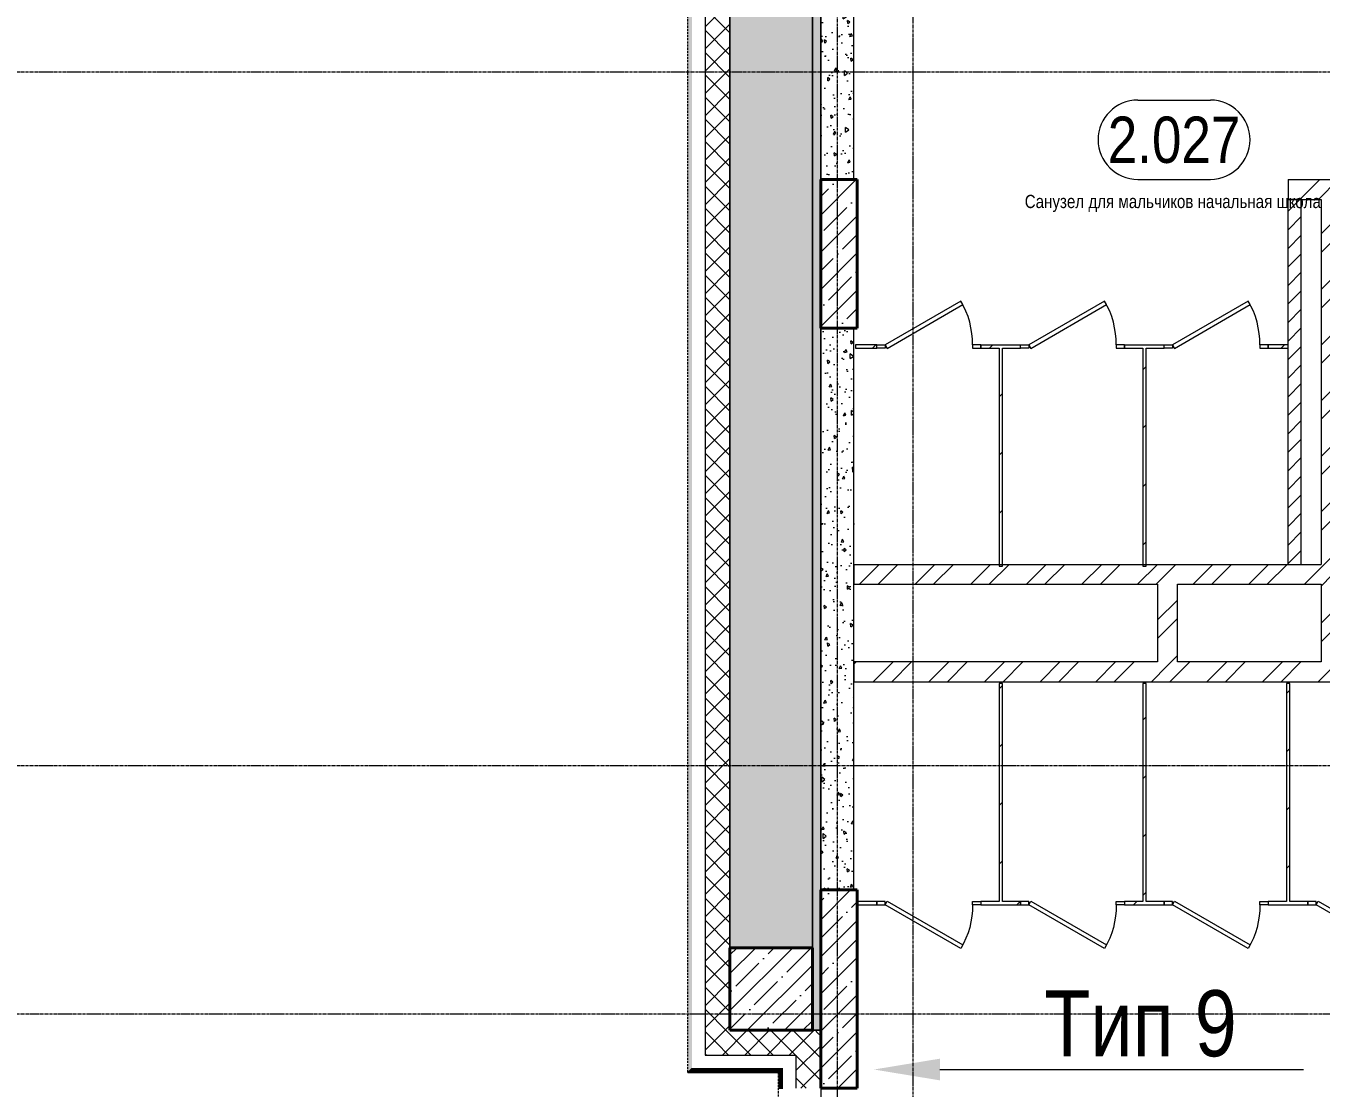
# Model space of a CAD drawing. Header units: millimetres. Extents: x -231292 to 573618, y -153144 to 564035.
# Drawn here: x 49570 to 57413, y 26280 to 32710 of the extents above; entities that cross this region are included whole.
import ezdxf
from ezdxf import colors
from ezdxf.entities.mleader import LeaderData, LeaderLine
from ezdxf.enums import TextEntityAlignment as Align
from ezdxf.math import Vec2, Vec3

# ---------------------------------------------------------------- set-up
doc = ezdxf.new("R2010")
doc.units = ezdxf.units.MM
for name, pattern in [('CENTER2', [28.575, 19.05, -3.175, 3.175, -3.175]), ('DASHED', [19.05, 12.7, -6.35]), ('HIDDEN2', [4.7625, 3.175, -1.5875])]:
    doc.linetypes.add(name, pattern=pattern)
doc.layers.get('0').update_dxf_attribs({"color": 250})
doc.layers.get('Defpoints').update_dxf_attribs({"color": 250})
for name, color, linetype, lineweight in [('АР_Area', 250, 'Continuous', 5), ('АР_Колонны', 250, 'Continuous', 35), ('АР_Стены ГКЛ', 250, 'Continuous', 15), ('АР_Стены ЖБ', 250, 'Continuous', 35), ('АР_Стены кирпич', 250, 'Continuous', 20), ('АР_Стены ПЕНОблок', 250, 'Continuous', 20), ('АР_Стены_дефшов', 250, 'Continuous', 0), ('АР_Утеплитель', 250, 'Continuous', 0), ('АР_Штриховка', 250, 'Continuous', 0), ('Двери кабины', 250, 'Continuous', 0), ('КМ_Фахверки', 250, 'Continuous', 80), ('Размеры зашивки ГКЛ', 250, 'Continuous', 0), ('РД_Оси_100', 250, 'Continuous', 0)]:
    doc.layers.add(name, color=color, linetype=linetype, lineweight=lineweight)
doc.layers.add('АР_Делит', color=250, linetype='Continuous', lineweight=0, plot=False)
doc.styles.add('style1', font='ARIALN.TTF')
pattern_1 = [(95, (8883.4, 13229.69), (140.09465, 117.5534), [19.05, -209.55]), (40, (8883.4, 13229.69), (-160.01845, 110.1767), [15.24, -167.6406]), (145.45144, (8895.08, 13239.48), (-19.9238, 227.7301), [16.19, -178.09024]), (91.1842, (8847.48, 13265.6), (221.4102, 161.9534), [28.575, -314.325]), (141.63556, (8865.93, 13279.1), (-7.0866, 342.8268), [24.285, -267.1356]), (36.18415, (8847.48, 13265.6), (-7.0866, 342.8268), [22.86, -251.4597]), (66, (8874.42, 13274.59), (179.52, 34.89515), [19.05, -209.55]), (11, (8874.42, 13274.59), (-86.5399, 173.9412), [15.24, -167.64]), (116.45145, (8889.38, 13277.5), (92.98005, 208.83634), [16.19, -178.08994]), (82.5, (8883.4, 13229.686), (-57.60547, 61.97341), [0, -165.608, 0, -170.18, 0, -168.275]), (52.5, (8883.4, 13229.69), (-23.58973, 118.087), [0, -97.028, 0, -161.798, 0, -64.135]), (12.5, (8843.35, 13189.634), (99.92786, 91.8262), [0, -63.5, 0, -198.12, 0, -262.89]), (2.5, (8825.39, 13171.67), (86.7639, 122.7224), [0, -82.55, 0, -131.572, 0, -186.69])]
pattern_2 = [(45, (8883.4, 13229.69), (-168.3798, 168.3798), []), (45, (8995.66, 13229.69), (-168.3798, 168.3798), [])]
pattern_3 = [(45, (8883.4, 13229.69), (-112.2532, 112.2532), []), (45, (8995.66, 13229.69), (-112.2532, 112.2532), [198.4375, -39.6875, 0, -39.6875])]
pattern_4 = [(45, (8883.4, 13229.69), (-67.35192, 67.35192), []), (135, (8883.4, 13229.69), (-67.35192, -67.35192), [])]
pattern_5 = [(360, (8883.4027, 13229.6861), (-6e-17, 1), [])]
pattern_6 = [(45, (8883.4, 13229.69), (-176.7767, 176.7767), [])]

# ---------------------------------------------------------------- blocks, each defined once
blk = doc.blocks.new('СОШ_2200_АР_ОСИ_М100_28.05.24')
at = {"layer": 'АР_Делит', "color": 5, "linetype": 'DASHED'}
blk.add_lwpolyline([(114955, 135155), (114955, -355), (93595.036, -355), (93595.036, 13855), (94145, 13855), (94145, 68320), (66055, 68320), (66055, 13857.73), (83455, 13857.73), (83455, -355), (45245, -355), (45245, 13145), (44695, 13145), (44695, 26755), (45245, 26755), (45245, 68320), (20455, 68320), (20455, 26755), (27955, 26755), (27955, 13145), (-355, 13145), (-355, 100855)], dxfattribs=at)
at = {"layer": 'РД_Оси_100', "linetype": 'CENTER2'}
for p, q in [((71363.995, 19200), (33000, 19200)), ((71363.995, 15000), (33000, 15000)), ((33000, 13500), (85055, 13500))]:
    blk.add_line(p, q, dxfattribs=at)
for points in [[(45530, 139938.679), (45600, 139538.679), (45600, -6163.457)], [(46060, -6163.105), (46060, 139538.679), (46130, 139938.679)]]:
    blk.add_lwpolyline(points, dxfattribs=at)
blk = doc.blocks.new('MOK-МаркаПом_овал_ареал')
for p, q in [((-2.75, 3), (2.75, 3)), ((-2.75, -3), (2.75, -3))]:
    blk.add_line(p, q)
for centre, radius, start, end in [((-2.75, 0), 3, 90, 270), ((2.75, 0), 3, 270, 90), ((-3.75, 0), 3.5, 0, 0.00095)]:
    blk.add_arc(centre, radius, start, end)
at = {"color": 0, "style": 'style1'}
blk.add_attdef('АР-ПОМЕЩЕНИЕ:НОМЕР', text='', height=3.5, dxfattribs=at).set_placement((0, 0), align=Align.MIDDLE)
at = {"layer": 'Defpoints', "color": 2, "style": 'style1'}
blk.add_attdef('АР-ПОМЕЩЕНИЕ:НАИМЕНОВАНИЕ', text='', height=1, dxfattribs=at).set_placement((-0.094, -4.814), align=Align.MIDDLE)

msp = doc.modelspace()

# ---------------------------------------------------------------- hatches: boundary and pattern name
at = {"layer": 'АР_Штриховка', "linetype": 'Continuous', "lineweight": 0}
h = msp.add_hatch(dxfattribs=at)
h.set_pattern_fill('_U', color=256, style=0, pattern_type=0)
h.set_pattern_definition(pattern_5)
h.paths.add_polyline_path([(53578.403, 26374.686), (53603.403, 26399.686), (53603.403, 35129.686), (53578.403, 35129.686)], flags=0)
h.paths.add_polyline_path([(53578.403, 38429.686), (53603.403, 38429.686), (53603.403, 39959.686), (53578.403, 39984.686)], flags=0)
h = msp.add_hatch(dxfattribs=at)
h.set_pattern_fill('ANSI37', color=256, scale=30, style=0)
h.set_pattern_definition(pattern_4)
h.paths.add_polyline_path([(53683.403, 26479.686), (53833.403, 26629.686), (53833.403, 35129.686), (53683.403, 35129.686)], flags=0)
h.paths.add_polyline_path([(53683.403, 38429.686), (53833.403, 38429.686), (53833.403, 39729.686), (53683.403, 39879.686)], flags=0)
h = msp.add_hatch(dxfattribs=at)
h.set_pattern_fill('HONEY', color=256, scale=10, style=0)
h.set_pattern_definition([(360, (8883.403, 13229.686), (47.625, 27.496306), [31.75, -63.5]), (120, (8883.403, 13229.686), (-47.625, 27.496307), [31.75, -63.5]), (60, (8883.403, 13229.686), (1e-07, 54.992613), [-63.5, 31.75])])
h.paths.add_polyline_path([(54333.403, 26629.686), (54383.403, 26629.686), (54383.403, 35129.686), (54333.403, 35129.686)], flags=0)
h.paths.add_polyline_path([(54333.403, 38429.686), (54383.403, 38429.686), (54383.403, 39729.686), (54333.403, 39729.686)], flags=0)
h = msp.add_hatch(dxfattribs=at)
h.set_pattern_fill('AR-CONC', color=256, angle=-315, style=0)
h.set_pattern_definition([(95, (8883.4, 13229.69), (140.09465, 117.5534), [19.05, -209.55]), (40, (8883.4, 13229.69), (-160.01845, 110.1767), [15.24, -167.6406]), (145.45144, (8895.08, 13239.48), (-19.9238, 227.7301), [16.19, -178.09024]), (91.1842, (8847.48, 13265.6), (221.4102, 161.9534), [28.575, -314.325]), (141.63556, (8865.93, 13279.1), (-7.0866, 342.8268), [24.285, -267.1356]), (36.18415, (8847.48, 13265.6), (-7.0866, 342.8268), [22.86, -251.4597]), (66, (8874.42, 13274.59), (179.52, 34.89515), [19.05, -209.55]), (11, (8874.42, 13274.59), (-86.5399, 173.9412), [15.24, -167.64]), (116.45145, (8889.38, 13277.5), (92.98005, 208.83634), [16.19, -178.08994]), (82.5, (8883.4, 13229.686), (-57.60547, 61.97341), [0, -165.608, 0, -170.18, 0, -168.275]), (52.5, (8883.4, 13229.69), (-23.58973, 118.087), [0, -97.028, 0, -161.798, 0, -64.135]), (12.5, (8843.35, 13189.634), (99.92786, 91.8262), [0, -63.5, 0, -198.12, 0, -262.89]), (2.5, (8825.39, 13171.67), (86.7639, 122.7224), [0, -82.55, 0, -131.572, 0, -186.69])])
h.paths.add_polyline_path([(54333.403, 34279.686), (53833.403, 34279.686), (53833.403, 27129.686), (54333.403, 27129.686)], flags=0)
h = msp.add_hatch(dxfattribs=at)
h.set_pattern_fill('AR-CONC', color=256, angle=45, style=0)
h.set_pattern_definition(pattern_1)
h.paths.add_polyline_path([(54383.403, 31778.686), (54583.403, 31778.686), (54583.403, 33929.686), (54383.403, 33929.686)], flags=0)
at = {"layer": 'АР_Штриховка', "linetype": 'Continuous', "lineweight": 5}
h = msp.add_hatch(dxfattribs=at)
h.set_pattern_fill('ANSI35', color=256, scale=25, style=0)
h.set_pattern_definition(pattern_3)
h.paths.add_polyline_path([(54383.403, 30879.686), (54603.403, 30879.686), (54603.403, 31779.686), (54383.403, 31779.686)], flags=0)
at = {"layer": 'АР_Штриховка', "linetype": 'Continuous', "lineweight": 0}
h = msp.add_hatch(dxfattribs=at)
h.set_pattern_fill('ANSI32', color=256, scale=25, style=0)
h.set_pattern_definition(pattern_2)
h.paths.add_polyline_path([(57213.403, 31779.681), (57213.403, 31659.681), (57413.403, 31659.681), (57453.403, 31689.681), (57413.403, 31779.681)], flags=0)
h.paths.add_polyline_path([(57413.403, 31779.681), (57453.403, 31689.681), (57533.403, 31659.681), (57533.425, 31659.681), (57533.425, 31779.681)], flags=0)
h = msp.add_hatch(dxfattribs=at)
h.set_pattern_fill('ANSI32', color=256, scale=25, angle=-360, style=0)
h.set_pattern_definition([(45, (8883.4, 13229.69), (-168.3798, 168.3798), []), (45, (8995.66, 13229.69), (-168.3798, 168.3798), [])])
h.paths.add_polyline_path([(57533.403, 31659.681), (57453.403, 31689.681), (57413.403, 31659.681), (57413.403, 29449.686), (57473.403, 29389.686), (57533.403, 29449.686)], flags=0)
h.paths.add_polyline_path([(57533.403, 29329.686), (57473.403, 29389.686), (57413.403, 29329.686), (57413.403, 28859.686), (57453.403, 28829.686), (57533.403, 28859.686)], flags=0)
at = {"layer": 'АР_Штриховка', "linetype": 'Continuous', "lineweight": 0, "ltscale": 0.5}
h = msp.add_hatch(dxfattribs=at)
h.set_pattern_fill('ANSI31', color=256, scale=25, angle=-360, style=0)
h.set_pattern_definition([(45, (8883.4, 13229.69), (-56.1266, 56.1266), [])])
h.paths.add_polyline_path([(57293.403, 31659.681), (57213.403, 31659.681), (57213.403, 30759.691), (57293.403, 30759.691)], flags=0)
h.paths.add_polyline_path([(57293.403, 30759.691), (57213.403, 30759.691), (57213.403, 29449.681), (57293.403, 29449.681)], flags=0)
at = {"layer": 'АР_Штриховка', "linetype": 'Continuous', "lineweight": 0}
h = msp.add_hatch(dxfattribs=at)
h.set_pattern_fill('AR-CONC', color=256, angle=45, style=0)
h.set_pattern_definition(pattern_1)
h.paths.add_polyline_path([(54383.403, 27479.686), (54583.403, 27479.686), (54583.403, 30880.686), (54383.403, 30880.686)], flags=0)
h = msp.add_hatch(dxfattribs=at)
h.set_pattern_fill('_U', color=256, scale=250, angle=45, style=0, pattern_type=0)
h.set_pattern_definition([(45, (8883.4, 13229.69), (-176.7767, 176.7767), [])])
h.paths.add_polyline_path([(54593.388, 30779.691), (54593.388, 30759.691), (54723.403, 30759.691), (54723.403, 30779.691)], flags=0)
h.paths.add_polyline_path([(55353.403, 30779.691), (55353.403, 30759.691), (55463.403, 30759.691), (55470.07, 30764.691), (55463.403, 30779.691)], flags=0)
h.paths.add_polyline_path([(55463.403, 30779.691), (55470.07, 30764.691), (55483.403, 30759.691), (55593.403, 30759.691), (55593.403, 30779.691)], flags=0)
h.paths.add_polyline_path([(56223.403, 30779.691), (56223.403, 30759.691), (56333.403, 30759.691), (56340.07, 30764.691), (56333.403, 30779.691)], flags=0)
h.paths.add_polyline_path([(56333.403, 30779.691), (56340.07, 30764.691), (56353.403, 30759.691), (56463.403, 30759.691), (56463.403, 30779.691)], flags=0)
h.paths.add_polyline_path([(57093.403, 30779.691), (57093.403, 30759.691), (57213.403, 30759.691), (57213.403, 30779.691)], flags=0)
h = msp.add_hatch(dxfattribs=at)
h.set_pattern_fill('_U', color=256, scale=250, angle=-315, style=0, pattern_type=0)
h.set_pattern_definition(pattern_6)
h.paths.add_polyline_path([(55483.403, 30759.691), (55470.07, 30764.691), (55463.403, 30759.691), (55463.403, 29439.691), (55483.403, 29439.691)], flags=0)
h = msp.add_hatch(dxfattribs=at)
h.set_pattern_fill('_U', color=256, scale=250, angle=-315, style=0, pattern_type=0)
h.set_pattern_definition(pattern_6)
h.paths.add_polyline_path([(56353.403, 30759.691), (56340.07, 30764.691), (56333.403, 30759.691), (56333.403, 29439.691), (56353.403, 29439.691)], flags=0)
h = msp.add_hatch(dxfattribs=at)
h.set_pattern_fill('ANSI32', color=256, scale=25, style=0)
h.set_pattern_definition(pattern_2)
h.paths.add_polyline_path([(57533.403, 29449.686), (57473.403, 29389.686), (57533.403, 29329.686), (59093.403, 29329.686), (59153.403, 29389.686), (59093.402, 29449.686)], flags=0)
h.paths.add_polyline_path([(59213.402, 29449.686), (59153.403, 29389.686), (59213.403, 29329.686)], flags=0)
h.paths.add_polyline_path([(54583.403, 29449.686), (54583.403, 29329.686), (56423.727, 29329.686), (56503.727, 29359.686), (56543.727, 29449.686)], flags=0)
h.paths.add_polyline_path([(56543.727, 29449.686), (56503.727, 29359.686), (56543.727, 29329.686), (57413.403, 29329.686), (57473.403, 29389.686), (57413.403, 29449.686)], flags=0)
h = msp.add_hatch(dxfattribs=at)
h.set_pattern_fill('ANSI32', color=256, scale=25, style=0)
h.set_pattern_definition([(45, (8883.4, 13229.69), (-168.3798, 168.3798), []), (45, (8995.66, 13229.69), (-168.3798, 168.3798), [])])
h.paths.add_polyline_path([(56423.728, 28859.686), (56503.728, 28829.686), (56543.728, 28859.686), (56543.727, 29329.686), (56503.727, 29359.686), (56423.727, 29329.686)], flags=0)
h = msp.add_hatch(dxfattribs=at)
h.set_pattern_fill('ANSI32', color=256, scale=25, style=0)
h.set_pattern_definition([(45, (8883.4, 13229.69), (-168.3798, 168.3798), []), (45, (8995.66, 13229.69), (-168.3798, 168.3798), [])])
h.paths.add_polyline_path([(59933.403, 28739.686), (59893.403, 28829.686), (59813.403, 28859.686), (59213.403, 28859.686), (59173.403, 28829.686), (59213.403, 28739.686)], flags=0)
h.paths.add_polyline_path([(59213.403, 28739.686), (59173.403, 28829.686), (59093.403, 28859.686), (58363.403, 28859.686), (58403.403, 28769.686), (58483.403, 28739.686)], flags=0)
h.paths.add_polyline_path([(58363.403, 28739.686), (58403.403, 28769.686), (58363.403, 28859.686), (57533.403, 28859.686), (57453.403, 28829.686), (57413.403, 28739.686)], flags=0)
h.paths.add_polyline_path([(62183.403, 28739.686), (62183.403, 28859.686), (60933.403, 28859.686), (60893.403, 28829.686), (60933.403, 28739.686)], flags=0)
h.paths.add_polyline_path([(60933.403, 28739.686), (60893.403, 28829.686), (60813.403, 28859.686), (59933.403, 28859.686), (59893.403, 28829.686), (59933.403, 28739.686)], flags=0)
h.paths.add_polyline_path([(57413.403, 28739.686), (57453.403, 28829.686), (57413.403, 28859.686), (56543.728, 28859.686), (56503.728, 28829.686), (56543.728, 28739.686)], flags=0)
h.paths.add_polyline_path([(56543.728, 28739.686), (56503.728, 28829.686), (56423.728, 28859.686), (54583.403, 28859.686), (54583.403, 28739.686)], flags=0)
h = msp.add_hatch(dxfattribs=at)
h.set_pattern_fill('_U', color=256, scale=250, angle=-315, style=0, pattern_type=0)
h.set_pattern_definition(pattern_6)
h.paths.add_polyline_path([(55483.403, 28729.692), (55463.403, 28729.692), (55463.403, 27409.691), (55470.07, 27404.691), (55483.403, 27409.691)], flags=0)
h = msp.add_hatch(dxfattribs=at)
h.set_pattern_fill('_U', color=256, scale=250, angle=-315, style=0, pattern_type=0)
h.set_pattern_definition(pattern_6)
h.paths.add_polyline_path([(56353.403, 28729.692), (56333.403, 28729.692), (56333.403, 27409.691), (56340.07, 27404.691), (56353.403, 27409.691)], flags=0)
h = msp.add_hatch(dxfattribs=at)
h.set_pattern_fill('_U', color=256, scale=250, angle=-315, style=0, pattern_type=0)
h.set_pattern_definition(pattern_6)
h.paths.add_polyline_path([(57223.403, 28729.692), (57203.403, 28729.692), (57203.403, 27409.691), (57210.07, 27404.691), (57223.403, 27409.691)], flags=0)
at = {"layer": 'АР_Штриховка', "linetype": 'Continuous', "lineweight": 5}
h = msp.add_hatch(dxfattribs=at)
h.set_pattern_fill('ANSI35', color=256, scale=25, style=0)
h.set_pattern_definition(pattern_3)
h.paths.add_polyline_path([(54383.403, 26279.686), (54603.403, 26279.686), (54603.403, 27479.686), (54383.403, 27479.686)], flags=0)
at = {"layer": 'АР_Штриховка', "linetype": 'Continuous', "lineweight": 0}
h = msp.add_hatch(dxfattribs=at)
h.set_pattern_fill('_U', color=256, scale=250, angle=-315, style=0, pattern_type=0)
h.set_pattern_definition([(45, (8883.4, 13229.69), (-176.7767, 176.7767), [])])
h.paths.add_polyline_path([(54603.403, 27409.691), (54603.403, 27389.691), (54723.403, 27389.691), (54723.403, 27409.691)], flags=0)
h.paths.add_polyline_path([(55353.403, 27409.691), (55353.403, 27389.691), (55463.403, 27389.691), (55470.07, 27404.691), (55463.403, 27409.691)], flags=0)
h.paths.add_polyline_path([(55483.403, 27409.691), (55470.07, 27404.691), (55463.403, 27389.691), (55593.403, 27389.691), (55593.403, 27409.691)], flags=0)
h.paths.add_polyline_path([(56223.403, 27409.691), (56223.403, 27389.691), (56333.403, 27389.691), (56340.07, 27404.691), (56333.403, 27409.691)], flags=0)
h.paths.add_polyline_path([(56353.403, 27409.691), (56340.07, 27404.691), (56333.403, 27389.691), (56463.403, 27389.691), (56463.403, 27409.691)], flags=0)
h.paths.add_polyline_path([(57093.403, 27409.691), (57093.403, 27389.691), (57203.403, 27389.691), (57210.07, 27404.691), (57203.403, 27409.691)], flags=0)
h.paths.add_polyline_path([(57223.403, 27409.691), (57210.07, 27404.691), (57203.403, 27389.691), (57333.403, 27389.691), (57333.403, 27409.691)], flags=0)
h.paths.add_polyline_path([(57963.403, 27409.691), (57963.403, 27389.691), (58083.403, 27389.691), (58083.403, 27409.691)], flags=0)
at = {"layer": 'АР_Штриховка', "linetype": 'Continuous', "lineweight": 5}
h = msp.add_hatch(dxfattribs=at)
h.set_pattern_fill('ANSI35', color=256, scale=25, style=0)
h.set_pattern_definition(pattern_3)
h.paths.add_polyline_path([(53833.403, 26629.686), (54333.403, 26629.686), (54333.403, 27129.686), (53833.403, 27129.686)], flags=0)
at = {"layer": 'АР_Штриховка', "linetype": 'Continuous', "lineweight": 0}
h = msp.add_hatch(dxfattribs=at)
h.set_pattern_fill('ANSI37', color=256, scale=30, angle=-360, style=0)
h.set_pattern_definition([(45, (8883.4, 13229.69), (-67.35192, 67.35192), []), (135, (8883.4, 13229.69), (-67.35192, -67.35192), [])])
h.paths.add_polyline_path([(54233.403, 26479.686), (54383.403, 26629.686), (53833.403, 26629.686), (53683.403, 26479.686)], flags=0)
h = msp.add_hatch(dxfattribs=at)
h.set_pattern_fill('ANSI37', color=256, scale=30, style=0)
h.set_pattern_definition(pattern_4)
h.paths.add_polyline_path([(54233.403, 26279.686), (54383.403, 26279.686), (54383.403, 26629.686), (54233.403, 26479.686)], flags=0)
h = msp.add_hatch(dxfattribs=at)
h.set_pattern_fill('_U', color=256, angle=-360, style=0, pattern_type=0)
h.set_pattern_definition([(3e-14, (8883.4027, 13229.6861), (-3e-16, 1), [])])
h.paths.add_polyline_path([(54128.403, 26374.686), (54153.403, 26399.686), (53603.403, 26399.686), (53578.403, 26374.686)], flags=0)
h = msp.add_hatch(dxfattribs=at)
h.set_pattern_fill('_U', color=256, style=0, pattern_type=0)
h.set_pattern_definition(pattern_5)
h.paths.add_polyline_path([(54128.403, 26279.686), (54153.403, 26279.686), (54153.403, 26399.686), (54128.403, 26374.686)], flags=0)

# ---------------------------------------------------------------- linework, layer by layer
at = {"layer": 'АР_Колонны', "linetype": 'HIDDEN2', "lineweight": 25}
for p, q in [((54383.403, 31779.686), (54603.403, 31779.686)), ((54383.403, 30879.686), (54383.403, 31779.686)), ((54603.403, 31779.686), (54603.403, 30879.686)), ((54603.403, 30879.686), (54383.403, 30879.686)), ((54383.403, 27479.686), (54603.403, 27479.686)), ((54383.403, 26279.686), (54383.403, 27479.686)), ((54603.403, 27479.686), (54603.403, 26279.686)), ((53833.403, 27129.686), (54333.403, 27129.686)), ((53833.403, 26629.686), (53833.403, 27129.686)), ((54333.403, 27129.686), (54333.403, 26629.686)), ((54333.403, 26629.686), (53833.403, 26629.686)), ((54603.403, 26279.686), (54383.403, 26279.686))]:
    msp.add_line(p, q, dxfattribs=at)
at = {"layer": 'АР_Колонны', "linetype": 'Continuous', "lineweight": 35}
for p, q in [((54383.403, 31779.686), (54603.403, 31779.686)), ((54383.403, 30879.686), (54383.403, 31779.686)), ((54603.403, 30879.686), (54603.403, 31779.686)), ((54383.403, 30879.686), (54603.403, 30879.686)), ((54383.403, 30879.686), (54603.403, 30879.686)), ((54383.403, 27479.686), (54603.403, 27479.686)), ((54383.403, 26279.686), (54383.403, 27479.686)), ((54603.403, 26279.686), (54603.403, 27479.686)), ((53833.403, 27129.686), (54333.403, 27129.686)), ((53833.403, 26629.686), (53833.403, 27129.686)), ((54333.403, 26629.686), (54333.403, 27129.686)), ((53833.403, 26629.686), (54333.403, 26629.686)), ((53833.403, 26629.686), (54333.403, 26629.686)), ((54383.403, 26279.686), (54603.403, 26279.686))]:
    msp.add_line(p, q, dxfattribs=at)
at = {"layer": 'АР_Стены ГКЛ', "linetype": 'Continuous', "lineweight": 15}
for p, q in [((54593.388, 30779.691), (54593.388, 30759.691)), ((54723.403, 30779.691), (54593.388, 30779.691)), ((54593.388, 30759.691), (54723.403, 30759.691)), ((54723.403, 30759.691), (54723.403, 30779.691)), ((55353.403, 30779.691), (55593.403, 30779.691)), ((55353.403, 30779.691), (55353.403, 30759.691)), ((55353.403, 30759.691), (55463.403, 30759.691)), ((55463.403, 30759.691), (55463.403, 29439.691)), ((55483.403, 29439.691), (55483.403, 30759.691)), ((55483.403, 30759.691), (55593.403, 30759.691)), ((55593.403, 30759.691), (55593.403, 30779.691)), ((56223.403, 30779.691), (56463.403, 30779.691)), ((56223.403, 30779.691), (56223.403, 30759.691)), ((56223.403, 30759.691), (56333.403, 30759.691)), ((56333.403, 30759.691), (56333.403, 29439.691)), ((56353.403, 29439.691), (56353.403, 30759.691)), ((56353.403, 30759.691), (56463.403, 30759.691)), ((56463.403, 30759.691), (56463.403, 30779.691)), ((57093.403, 30779.691), (57093.403, 30759.691)), ((57213.403, 30779.691), (57093.403, 30779.691)), ((57093.403, 30759.691), (57213.403, 30759.691)), ((57213.403, 30759.691), (57213.403, 30779.691)), ((55463.403, 29439.691), (55483.403, 29439.691)), ((56333.403, 29439.691), (56353.403, 29439.691)), ((55483.403, 28729.692), (55463.403, 28729.692)), ((55463.403, 28729.692), (55463.403, 27409.691)), ((55483.403, 27409.691), (55483.403, 28729.692)), ((56353.403, 28729.692), (56333.403, 28729.692)), ((56333.403, 28729.692), (56333.403, 27409.691)), ((56353.403, 27409.691), (56353.403, 28729.692)), ((57223.403, 28729.692), (57203.403, 28729.692)), ((57203.403, 28729.692), (57203.403, 27409.691)), ((57223.403, 27409.691), (57223.403, 28729.692)), ((54603.403, 27409.691), (54603.403, 27389.691)), ((54723.403, 27409.691), (54603.403, 27409.691)), ((54603.403, 27389.691), (54723.403, 27389.691)), ((54723.403, 27389.691), (54723.403, 27409.691)), ((55353.403, 27409.691), (55353.403, 27389.691)), ((55463.403, 27409.691), (55353.403, 27409.691)), ((55353.403, 27389.691), (55593.403, 27389.691)), ((55593.403, 27409.691), (55483.403, 27409.691)), ((55593.403, 27389.691), (55593.403, 27409.691)), ((56223.403, 27409.691), (56223.403, 27389.691)), ((56333.403, 27409.691), (56223.403, 27409.691)), ((56223.403, 27389.691), (56463.403, 27389.691)), ((56463.403, 27409.691), (56353.403, 27409.691)), ((56463.403, 27389.691), (56463.403, 27409.691)), ((57093.403, 27409.691), (57093.403, 27389.691)), ((57203.403, 27409.691), (57093.403, 27409.691)), ((57093.403, 27389.691), (57333.403, 27389.691)), ((57333.403, 27409.691), (57223.403, 27409.691)), ((57333.403, 27389.691), (57333.403, 27409.691))]:
    msp.add_line(p, q, dxfattribs=at)
at = {"layer": 'АР_Стены ЖБ', "linetype": 'Continuous', "lineweight": 40}
for p, q in [((54603.403, 31779.686), (54383.403, 31779.686)), ((54383.403, 31779.686), (54383.403, 30879.686)), ((54603.403, 30879.686), (54603.403, 31779.686)), ((54383.403, 30879.686), (54603.403, 30879.686)), ((54603.403, 27479.686), (54383.403, 27479.686)), ((54383.403, 27479.686), (54383.403, 26279.686)), ((54603.403, 26279.686), (54603.403, 27479.686)), ((54333.403, 27129.686), (53833.403, 27129.686)), ((53833.403, 27129.686), (53833.403, 26629.686)), ((54333.403, 26629.686), (54333.403, 27129.686)), ((53833.403, 26629.686), (54333.403, 26629.686)), ((54383.403, 26279.686), (54603.403, 26279.686))]:
    msp.add_line(p, q, dxfattribs=at)
at = {"layer": 'АР_Стены кирпич', "linetype": 'Continuous', "lineweight": 20}
for p, q in [((57213.403, 31779.681), (57533.425, 31779.681)), ((57213.403, 31779.681), (57213.403, 31659.681)), ((57213.403, 31659.681), (57413.403, 31659.681)), ((57413.403, 31659.681), (57413.403, 29449.686)), ((54583.403, 29449.686), (57413.403, 29449.686)), ((54583.403, 29449.686), (54583.403, 29329.686)), ((54583.403, 29329.686), (56423.727, 29329.686)), ((56423.727, 29329.686), (56423.728, 28859.686)), ((56543.727, 29329.686), (57413.403, 29329.686)), ((56543.728, 28859.686), (56543.727, 29329.686)), ((57413.403, 29329.686), (57413.403, 28859.686)), ((56423.728, 28859.686), (54583.403, 28859.686)), ((54583.403, 28859.686), (54583.403, 28739.686)), ((57413.403, 28859.686), (56543.728, 28859.686)), ((54583.403, 28739.686), (58363.403, 28739.686))]:
    msp.add_line(p, q, dxfattribs=at)
at = {"layer": 'АР_Стены ПЕНОблок', "linetype": 'Continuous', "lineweight": 20}
for p, q in [((53833.403, 34279.686), (53833.403, 27129.686)), ((54333.403, 27129.686), (54333.403, 34279.686)), ((54383.403, 33929.686), (54383.403, 31778.686)), ((54583.403, 31778.686), (54583.403, 33929.686)), ((54383.403, 31778.686), (54583.403, 31778.686)), ((57213.403, 29449.681), (57213.403, 31659.681)), ((57293.403, 31659.681), (57213.403, 31659.681)), ((57293.403, 29449.681), (57293.403, 31659.681)), ((54583.403, 30880.686), (54383.403, 30880.686)), ((54383.403, 30880.686), (54383.403, 27479.686)), ((54583.403, 27479.686), (54583.403, 30880.686)), ((57213.403, 29449.681), (57293.403, 29449.681)), ((54383.403, 27479.686), (54583.403, 27479.686)), ((53833.403, 27129.686), (54333.403, 27129.686))]:
    msp.add_line(p, q, dxfattribs=at)
at = {"layer": 'АР_Стены_дефшов', "linetype": 'Continuous', "lineweight": 0}
for p, q in [((54333.403, 35129.686), (54333.403, 26629.686)), ((54383.403, 26629.686), (54383.403, 35129.686)), ((54333.403, 26629.686), (54383.403, 26629.686))]:
    msp.add_line(p, q, dxfattribs=at)
at = {"layer": 'АР_Утеплитель', "linetype": 'Continuous', "lineweight": 0}
for p, q in [((53683.403, 35129.686), (53683.403, 26479.686)), ((53833.403, 26629.686), (53833.403, 35129.686)), ((54383.403, 26629.686), (53833.403, 26629.686)), ((54383.403, 26279.686), (54383.403, 26629.686)), ((53683.403, 26479.686), (54233.403, 26479.686)), ((54233.403, 26479.686), (54233.403, 26279.686))]:
    msp.add_line(p, q, dxfattribs=at)
at = {"layer": 'Двери кабины', "linetype": 'Continuous', "lineweight": 0}
for points in [[(54773.403, 30779.691), (54785.903, 30758.041), (55244.896, 31023.041), (55232.396, 31044.691)], [(55643.403, 30779.691), (55655.903, 30758.041), (56114.896, 31023.041), (56102.396, 31044.691)], [(56513.403, 30779.691), (56525.903, 30758.041), (56984.896, 31023.041), (56972.396, 31044.691)], [(54773.403, 30759.691), (54723.403, 30759.691), (54723.403, 30779.691), (54773.403, 30779.691)], [(55303.403, 30759.691), (55353.403, 30759.691), (55353.403, 30779.691), (55303.403, 30779.691)], [(55643.403, 30759.691), (55593.403, 30759.691), (55593.403, 30779.691), (55643.403, 30779.691)], [(56173.403, 30759.691), (56223.403, 30759.691), (56223.403, 30779.691), (56173.403, 30779.691)], [(56513.403, 30759.691), (56463.403, 30759.691), (56463.403, 30779.691), (56513.403, 30779.691)], [(57043.403, 30759.691), (57093.403, 30759.691), (57093.403, 30779.691), (57043.403, 30779.691)], [(54773.403, 27409.691), (54723.403, 27409.691), (54723.403, 27389.691), (54773.403, 27389.691)], [(54773.403, 27389.691), (54785.903, 27411.342), (55244.896, 27146.342), (55232.396, 27124.691)], [(55303.403, 27409.691), (55353.403, 27409.691), (55353.403, 27389.691), (55303.403, 27389.691)], [(55643.403, 27409.691), (55593.403, 27409.691), (55593.403, 27389.691), (55643.403, 27389.691)], [(55643.403, 27389.691), (55655.903, 27411.342), (56114.896, 27146.342), (56102.396, 27124.691)], [(56173.403, 27409.691), (56223.403, 27409.691), (56223.403, 27389.691), (56173.403, 27389.691)], [(56513.403, 27409.691), (56463.403, 27409.691), (56463.403, 27389.691), (56513.403, 27389.691)], [(56513.403, 27389.691), (56525.903, 27411.342), (56984.896, 27146.342), (56972.396, 27124.691)], [(57043.403, 27409.691), (57093.403, 27409.691), (57093.403, 27389.691), (57043.403, 27389.691)], [(57383.403, 27409.691), (57333.403, 27409.691), (57333.403, 27389.691), (57383.403, 27389.691)], [(57383.403, 27389.691), (57395.903, 27411.342), (57854.896, 27146.342), (57842.396, 27124.691)]]:
    msp.add_lwpolyline(points, close=True, dxfattribs=at)
for centre in [(54773.403, 30779.691), (55643.403, 30779.691), (56513.403, 30779.691)]:
    msp.add_arc(centre, 530, 0.0000013, 30.0000013, dxfattribs=at)
at = {"layer": 'Двери кабины', "linetype": 'Continuous', "lineweight": 0, "extrusion": (0, 0, -1)}
for centre in [(-54773.403, 27389.691), (-55643.403, 27389.691), (-56513.403, 27389.691)]:
    msp.add_arc(centre, 530, 180.0000013, 210.0000013, dxfattribs=at)
at = {"layer": 'КМ_Фахверки', "lineweight": 5}
msp.add_lwpolyline([(79583.403, 81804.686), (103283.403, 81804.103), (103283.403, 13129.686), (123583.403, 13129.686), (123583.371, 148129.686), (81883.406, 148129.686), (81883.406, 142129.686), (46283.403, 142129.686), (46283.403, 113829.686), (8783.403, 113829.686), (8783.403, 26629.686), (36583.403, 26629.686), (36583.403, 39729.686), (29083.403, 39729.686), (29083.403, 81804.686), (54383.403, 81804.686), (54383.403, 13129.686), (92083.403, 13129.686), (92083.403, 26829.686), (74683.402, 26829.694), (74683.401, 81804.686), (79584.99, 81804.686)], dxfattribs=at)

# ---------------------------------------------------------------- block references
at = {"layer": 'АР_Area', "linetype": 'Continuous', "lineweight": 5, "xscale": 80, "yscale": 80, "zscale": 80}
msp.add_blockref('MOK-МаркаПом_овал_ареал', (56523.103, 32021.075), dxfattribs=at).add_auto_attribs({'АР-ПОМЕЩЕНИЕ:НОМЕР': '2.027', 'АР-ПОМЕЩЕНИЕ:НАИМЕНОВАНИЕ': 'Санузел для мальчиков начальная школа'})
at = {"layer": 'РД_Оси_100'}
msp.add_blockref('СОШ_2200_АР_ОСИ_М100_28.05.24', (8883.403, 13229.686), dxfattribs=at)

# ---------------------------------------------------------------- leaders
at = {"layer": 'Размеры зашивки ГКЛ'}
ml = msp.add_multileader_mtext('Standard', dxfattribs=at)
ml.set_content('\\pxsm1;Тип 9 ', color=(0, 0, 138), style='style1')
ml.set_leader_properties(color=256, linetype='ByLayer', lineweight=9)
ml.build(insert=Vec2(0, 0))
ml.multileader.update_dxf_attribs({"has_dogleg": 0, "text_left_attachment_type": 6, "text_right_attachment_type": 6, "text_bottom_attachment_type": 10, "dogleg_length": 25, "arrow_head_size": 400})
ctx = ml.context
ctx.base_point, ctx.char_height, ctx.arrow_head_size, ctx.landing_gap_size, ctx.plane_origin = Vec3(55686.403, 26392.128), 400, 400, 50, Vec3(41323.199, 33362.693)
ctx.left_attachment, ctx.right_attachment, ctx.top_attachment = 6, 6, 10
notes = []
notes.append((ctx, [(0, (1, 1, 0), (55661.403, 26392.128), (1, 0), 25, [(1, [(54705.669, 26392.128)], 0, [])])]))
ctx.mtext.insert, ctx.mtext.width, ctx.mtext.defined_height, ctx.mtext.line_spacing_factor, ctx.mtext.flow_direction = Vec3(55736.403, 26872.128), 1668.44707, 600, 0.3, 5
for ctx, leaders in notes:
    for number, flags, end, landing, length, lines in leaders:
        leader = LeaderData()
        leader.index, (leader.has_last_leader_line, leader.has_dogleg_vector, leader.attachment_direction) = number, flags
        leader.last_leader_point, leader.dogleg_vector, leader.dogleg_length = Vec3(end), Vec3(landing), length
        for number, points, colour, breaks in lines:
            line = LeaderLine()
            line.index, line.vertices, line.color, line.breaks = number, Vec3.list(points), colors.encode_raw_color(colour), breaks
            leader.lines.append(line)
        ctx.leaders.append(leader)

doc.saveas('drawing.dxf')
